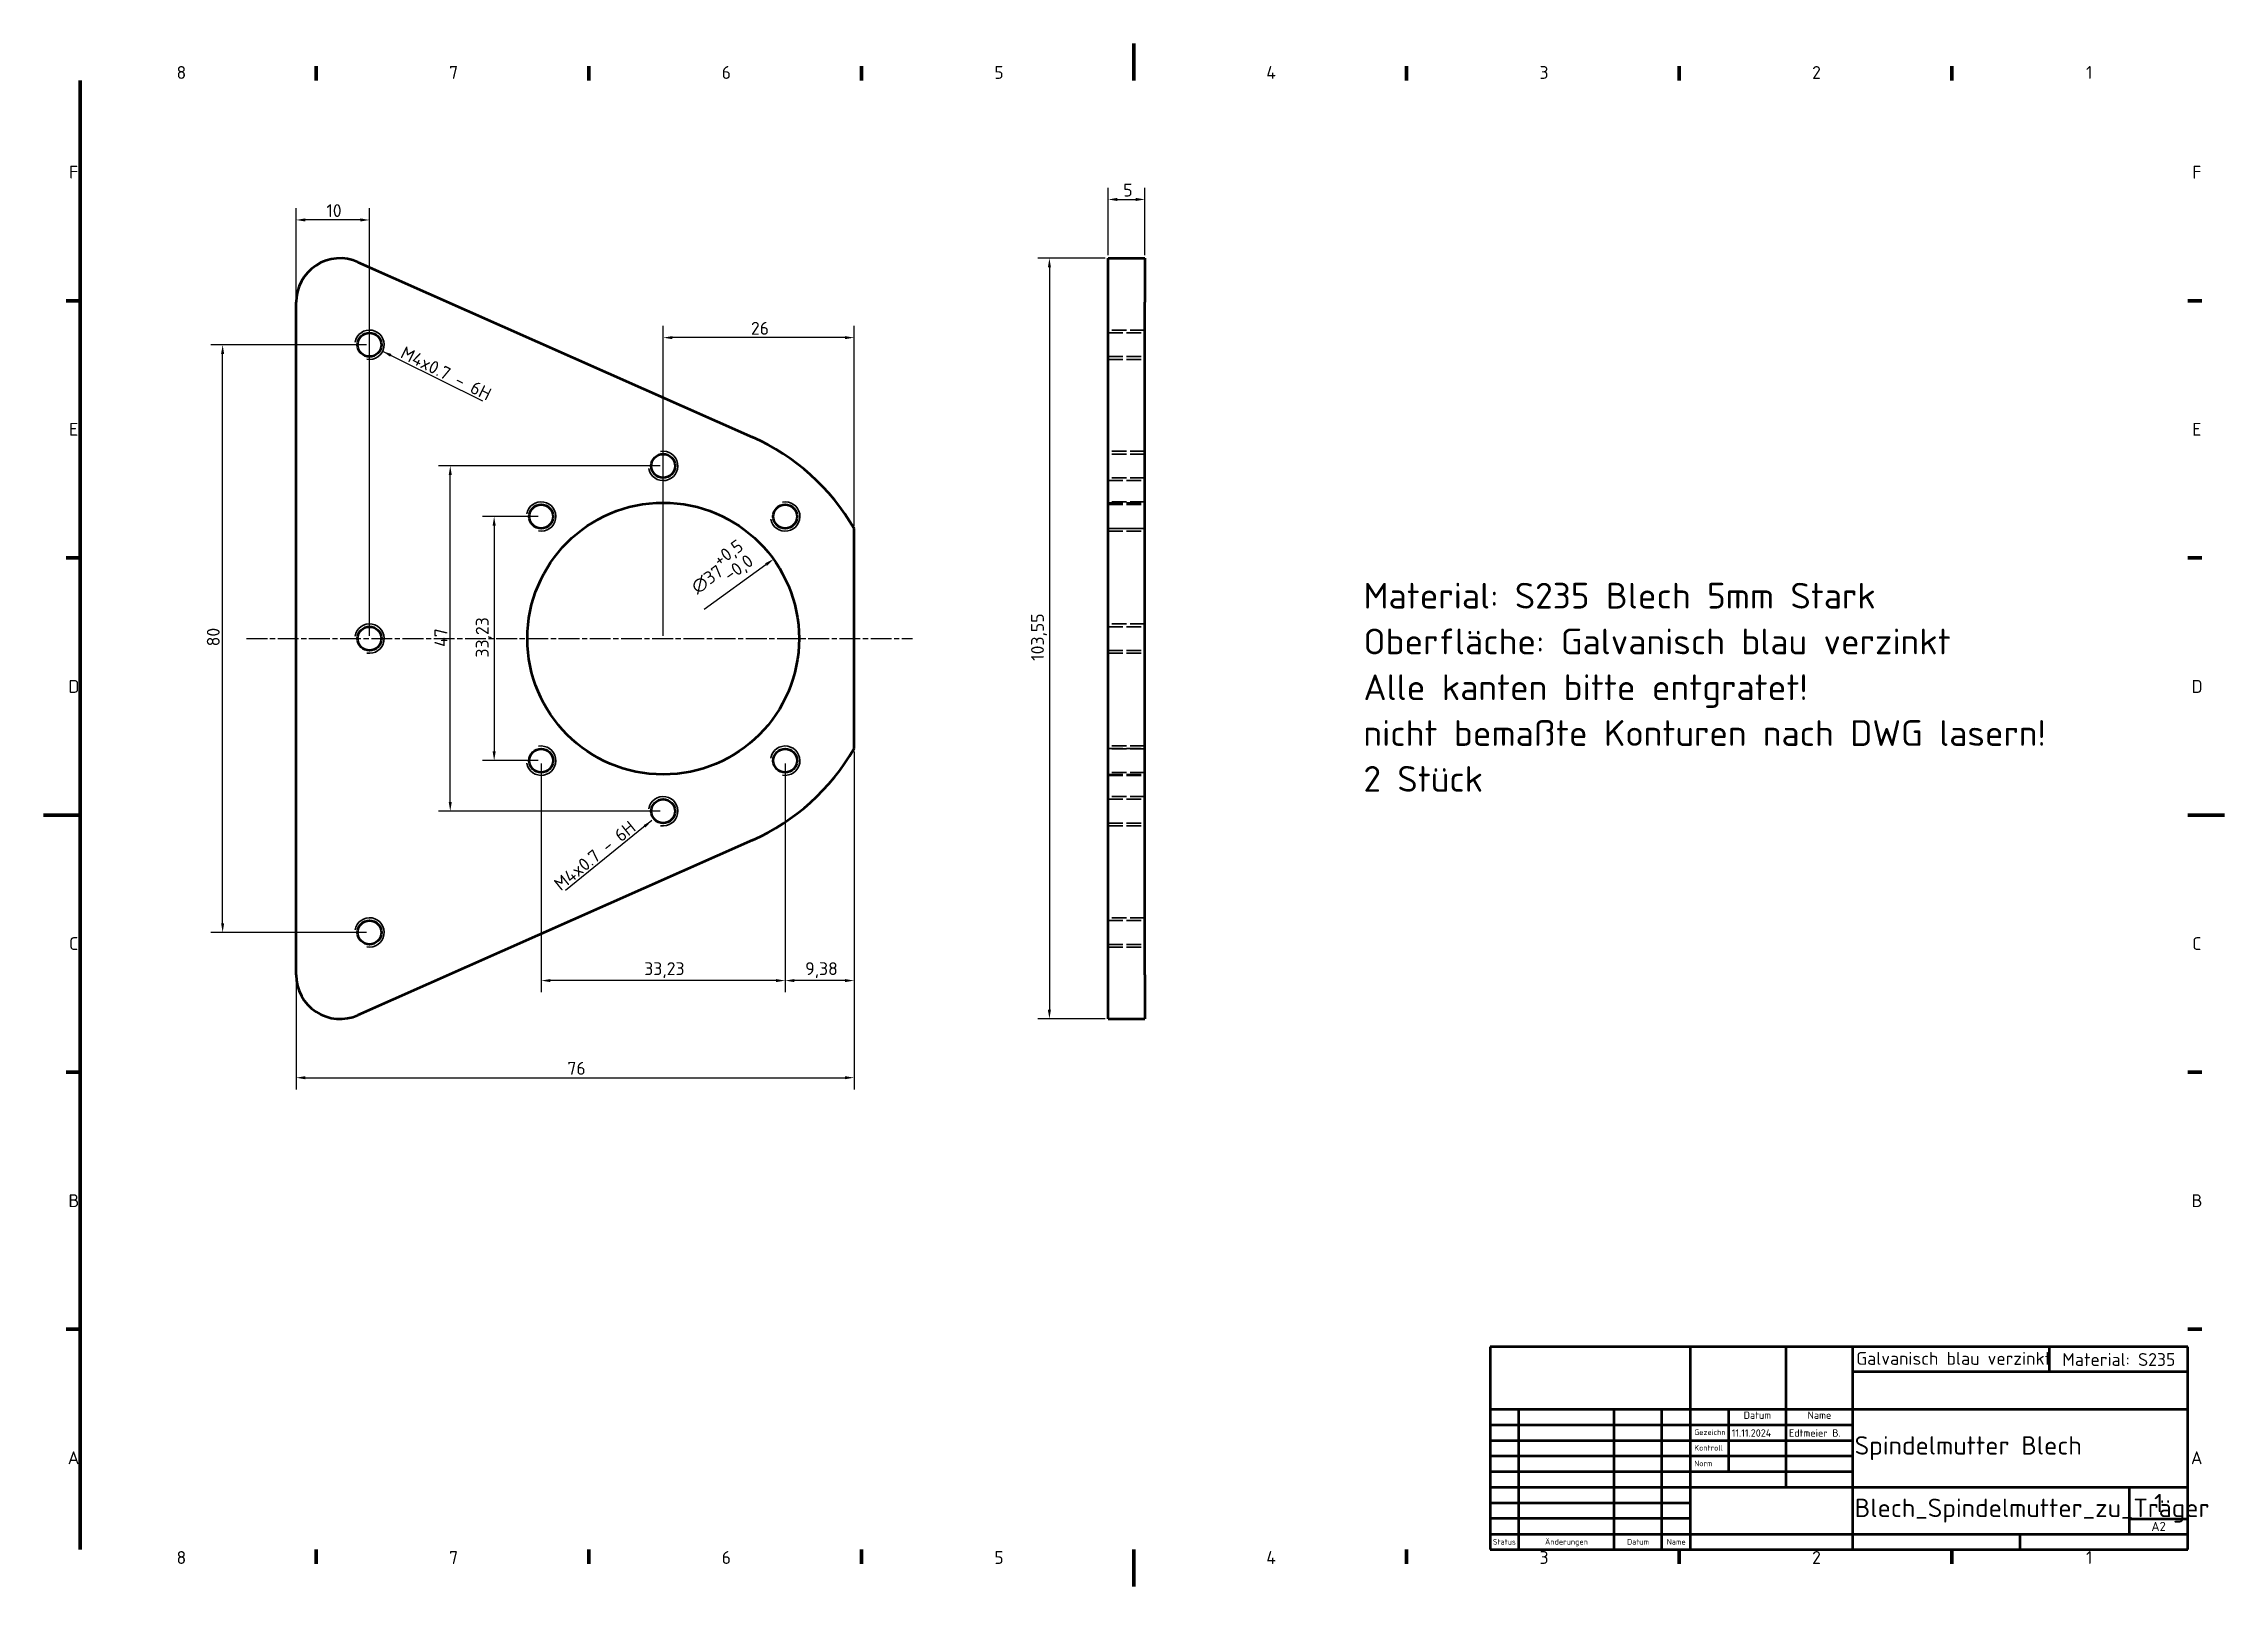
# Model space of a CAD drawing. Header units: millimetres. Extents: x 0 to 297, y 0 to 210.
import ezdxf
from ezdxf.enums import TextEntityAlignment as Align

# ---------------------------------------------------------------- set-up
doc = ezdxf.new("R2010")
doc.units = ezdxf.units.MM
doc.header["$LTSCALE"] = 0.5
doc.linetypes.add('CHAIN', pattern=[0.3543, 0.2362, -0.0295, 0.0591, -0.0295])
doc.linetypes.add('DASHED', pattern=[0.2067, 0.1654, -0.0413])
for name, color, linetype, lineweight in [('Bemaßung (ISO)', 7, 'Continuous', 25), ('Mittellinie (ISO)', 7, 'Continuous', 25), ('Rahmen (ISO)', 7, 'Continuous', 70), ('Sichtbar (ISO)', 7, 'Continuous', 50), ('Sichtbar schmal (ISO)', 7, 'Continuous', 35), ('Symbol (ISO)', 7, 'Continuous', 25), ('Titel (ISO)', 7, 'Continuous', 50), ('Verdeckt (ISO)', 7, 'DASHED', 35)]:
    doc.layers.add(name, color=color, linetype=linetype, lineweight=lineweight)
doc.styles.add('Notiztext (DIN)', font='isocpeur.ttf')
doc.styles.add('Textstil11', font='isocpeur.ttf')
doc.styles.add('Textstil13', font='isocpeur.ttf')
doc.styles.add('Textstil14', font='isocpeur.ttf')
doc.styles.add('Textstil19', font='isocpeur.ttf')
doc.dimstyles.new('Standard (DIN)', dxfattribs={"dimscale": 0.5, "dimtxt": 3.5, "dimasz": 2.5, "dimexe": 3.175, "dimexo": 0.8, "dimgap": 0.8, "dimtad": 1, "dimrnd": 1e-08, "dimzin": 0, "dimtxsty": 'Notiztext (DIN)', "dimcen": 0.09, "dimdle": 10, "dimclrd": 256, "dimclre": 256, "dimclrt": 256, "dimadec": 0, "dimazin": 0, "dimtfac": 1, "dimtmove": 0, "dimatfit": 3, "dimfxl": 0, "dimtolj": 1, "dimtzin": 0, "dimlwd": -1, "dimlwe": -1, "dimarcsym": 0})
doc.dimstyles.new('Standard (DIN)$7', dxfattribs={"dimscale": 0.5, "dimtxt": 3.5, "dimasz": 2.5, "dimexe": 3.175, "dimexo": 0.8, "dimgap": 0.8, "dimtad": 1, "dimrnd": 1e-08, "dimzin": 0, "dimtxsty": 'Notiztext (DIN)', "dimcen": 0.09, "dimdle": 10, "dimclrd": 256, "dimclre": 256, "dimclrt": 256, "dimadec": 0, "dimazin": 0, "dimtfac": 1, "dimtmove": 0, "dimatfit": 3, "dimfxl": 0, "dimtolj": 1, "dimtzin": 0, "dimlwd": -1, "dimlwe": -1, "dimarcsym": 0})

# ---------------------------------------------------------------- blocks, each defined once
blk = doc.blocks.new('Ränder Vorgaberahmen')
at = {"layer": 'Rahmen (ISO)'}
for p, q in [((74.25, 410), (74.25, 413.9)), ((148.5, 410), (148.5, 413.9)), ((222.75, 410), (222.75, 413.9)), ((371.25, 410), (371.25, 413.9)), ((445.5, 410), (445.5, 413.9)), ((519.75, 410), (519.75, 413.9)), ((10, 350), (6.1, 350)), ((584, 350), (587.9, 350)), ((10, 280), (6.1, 280)), ((584, 280), (587.9, 280)), ((10, 140), (6.1, 140)), ((584, 140), (587.9, 140)), ((10, 70), (6.1, 70)), ((584, 70), (587.9, 70)), ((74.25, 10), (74.25, 6.1)), ((148.5, 10), (148.5, 6.1)), ((222.75, 10), (222.75, 6.1)), ((371.25, 10), (371.25, 6.1)), ((445.5, 10), (445.5, 6.1)), ((519.75, 10), (519.75, 6.1))]:
    blk.add_line(p, q, dxfattribs=at)
at = {"layer": 'Rahmen (ISO)', "flags": 128}
for points in [[(297, 420), (297, 410)], [(10, 10), (10, 410)], [(0, 210), (10, 210)], [(594, 210), (584, 210)], [(297, 0), (297, 10)]]:
    blk.add_lwpolyline(points, dxfattribs=at)
at = {"layer": 'Rahmen (ISO)', "char_height": 3.5, "attachment_point": 7, "style": 'Notiztext (DIN)'}
for s, insert in [('8', (36.2, 410.4)), ('7', (110.45, 410.4)), ('6', (184.7, 410.4)), ('5', (258.95, 410.4)), ('4', (333.03, 410.4)), ('3', (407.45, 410.4)), ('2', (481.7, 410.4)), ('1', (556.3, 410.4)), ('F', (6.93, 383.25)), ('F', (585.23, 383.25)), ('E', (6.93, 313.25)), ('E', (585.23, 313.25)), ('D', (6.75, 243.25)), ('D', (585.05, 243.25)), ('C', (6.93, 173.25)), ('C', (585.23, 173.25)), ('B', (6.75, 103.25)), ('B', (585.05, 103.25)), ('A', (6.58, 33.25)), ('A', (584.88, 33.25)), ('8', (36.2, 6.1)), ('7', (110.45, 6.1)), ('6', (184.7, 6.1)), ('5', (258.95, 6.1)), ('4', (333.03, 6.1)), ('3', (407.45, 6.1)), ('2', (481.7, 6.1)), ('1', (556.3, 6.1))]:
    blk.add_mtext(s, dxfattribs=dict(at, insert=insert))
blk = doc.blocks.new('Schriftfelder DIN')
at = {"layer": 'Titel (ISO)'}
for p, q in [((288.4, 155.08), (98.4, 155.08)), ((98.4, 155.08), (98.4, 99.83)), ((153, 99.83), (153, 155.08)), ((179, 138.08), (179, 155.08)), ((197.2, 99.83), (197.2, 155.08)), ((250.8, 148.33), (250.8, 155.08)), ((288.4, 99.83), (288.4, 155.08)), ((197.2, 148.33), (288.4, 148.33)), ((98.4, 138.08), (288.4, 138.08)), ((106.2, 99.83), (106.2, 138.08)), ((132.2, 99.83), (132.2, 138.08)), ((145.2, 99.83), (145.2, 138.08)), ((163.4, 121.08), (163.4, 138.08)), ((179, 116.83), (179, 138.08)), ((98.4, 133.83), (153, 133.83)), ((153, 133.83), (197.2, 133.83)), ((98.4, 129.58), (153, 129.58)), ((98.4, 125.33), (153, 125.33)), ((153, 129.58), (197.2, 129.58)), ((153, 125.33), (197.2, 125.33)), ((98.4, 121.08), (153, 121.08)), ((153, 121.08), (197.2, 121.08)), ((98.4, 116.83), (153, 116.83)), ((153, 116.83), (288.4, 116.83)), ((272.6, 104.08), (272.6, 116.83)), ((98.4, 112.58), (153, 112.58)), ((153, 108.33), (98.4, 108.33)), ((272.6, 108.22), (288.4, 108.22)), ((98.4, 104.08), (153, 104.08)), ((153, 104.08), (197.2, 104.08)), ((197.2, 104.08), (288.4, 104.08)), ((242.8, 99.83), (242.8, 104.08)), ((98.4, 99.83), (288.4, 99.83))]:
    blk.add_line(p, q, dxfattribs=at)
at = {"layer": 'Titel (ISO)', "style": 'Textstil14'}
for s, p in [('Datum', (171.2, 134.83)), ('Name', (188.1, 134.83))]:
    blk.add_text(s, height=2, dxfattribs=at).set_placement(p, align=Align.BOTTOM_CENTER)
at = {"layer": 'Titel (ISO)', "style": 'Textstil13'}
for s, p in [('Gezeichn', (154, 130.58)), ('Kontroll', (154, 126.33)), ('Norm', (154, 122.08))]:
    blk.add_text(s, height=1.5, dxfattribs=at).set_placement(p, align=Align.BOTTOM_LEFT)
for s, p in [('Status', (102.3, 101.95)), ('Änderungen', (119.2, 101.95)), ('Datum', (138.7, 101.95)), ('Name', (149.1, 101.95))]:
    blk.add_text(s, height=1.5, dxfattribs=at).set_placement(p, align=Align.MIDDLE_CENTER)
at = {"layer": 'Titel (ISO)'}
for tag, p, height, style in [('ERSTELLUNGSDATUM_001', (164.2, 130.58), 2, 'Textstil14'), ('AUTOR_001', (179.8, 130.58), 2, 'Textstil14'), ('TITEL_001', (197.7, 125.7), 5, 'Textstil11'), ('BAUTEILNUMMER_001', (197.7, 108.7), 5, 'Textstil11'), ('Blattnummer_001', (279.25, 110.02), 5, 'Textstil11'), ('Blattgröße_001', (278.51, 104.9), 2.49, 'Textstil19')]:
    blk.add_attdef(tag, p, '', height=height, dxfattribs=dict(at, style=style))
at = {"layer": 'Titel (ISO)', "style": 'Textstil14'}
for tag, p in [('KONTROLLDATUM', (164.4, 126.33)), ('KONTROLLIERT_VON', (180, 126.33)), ('GENEHM.DAT._KONSTR.', (164.4, 122.08)), ('KONSTR._GEN._VON', (180, 122.08))]:
    blk.add_attdef(tag, text='', height=2, dxfattribs=at).set_placement(p, align=Align.BOTTOM_LEFT)
blk = doc.blocks.new('*D5')
at = {"layer": 'Bemaßung (ISO)'}
for p, q in [((84.38, 129.41), (84.38, 171.57)), ((109.13, 169.98), (85.63, 169.98)), ((110.38, 144.38), (110.38, 171.57))]:
    blk.add_line(p, q, dxfattribs=at)
for points in [[(85.63, 170.19), (85.63, 169.77), (84.38, 169.98)], [(109.13, 170.19), (109.13, 169.77), (110.38, 169.98)]]:
    blk.add_solid(points, dxfattribs=at)
at = {"layer": 'Defpoints', "color": 0}
for p in [(84.38, 169.98), (110.38, 143.98), (84.38, 129.01)]:
    blk.add_point(p, dxfattribs=at)
at = {"layer": 'Bemaßung (ISO)', "insert": (96.33, 172.13), "char_height": 1.75, "attachment_point": 1, "style": 'Notiztext (DIN)'}
blk.add_mtext('\\A1;26', dxfattribs=at)
blk = doc.blocks.new('*D6')
at = {"layer": 'Bemaßung (ISO)'}
for p, q in [((34.38, 175.19), (34.38, 187.59)), ((44.38, 129.41), (44.38, 187.59)), ((43.13, 186), (35.63, 186))]:
    blk.add_line(p, q, dxfattribs=at)
for points in [[(35.63, 186.21), (35.63, 185.79), (34.38, 186)], [(43.13, 186.21), (43.13, 185.79), (44.38, 186)]]:
    blk.add_solid(points, dxfattribs=at)
at = {"layer": 'Defpoints', "color": 0}
for p in [(34.38, 186), (34.38, 174.79), (44.38, 129.01)]:
    blk.add_point(p, dxfattribs=at)
at = {"layer": 'Bemaßung (ISO)', "insert": (38.51, 188.15), "char_height": 1.75, "attachment_point": 1, "style": 'Notiztext (DIN)'}
blk.add_mtext('\\A1;10', dxfattribs=at)
blk = doc.blocks.new('*D7')
at = {"layer": 'Bemaßung (ISO)'}
for p, q in [((43.98, 169.01), (22.79, 169.01)), ((24.38, 90.26), (24.38, 167.76)), ((43.98, 89.01), (22.79, 89.01))]:
    blk.add_line(p, q, dxfattribs=at)
for points in [[(24.17, 167.76), (24.59, 167.76), (24.38, 169.01)], [(24.17, 90.26), (24.59, 90.26), (24.38, 89.01)]]:
    blk.add_solid(points, dxfattribs=at)
at = {"layer": 'Defpoints', "color": 0}
for p in [(24.38, 169.01), (44.38, 169.01), (44.38, 89.01)]:
    blk.add_point(p, dxfattribs=at)
at = {"layer": 'Bemaßung (ISO)', "insert": (22.23, 127.96), "char_height": 1.75, "attachment_point": 1, "rotation": 90, "style": 'Notiztext (DIN)'}
blk.add_mtext('\\A1;80', dxfattribs=at)
blk = doc.blocks.new('*D8')
at = {"layer": 'Bemaßung (ISO)'}
for p, q in [((83.98, 152.51), (53.79, 152.51)), ((55.38, 106.76), (55.38, 151.26)), ((83.98, 105.51), (53.79, 105.51))]:
    blk.add_line(p, q, dxfattribs=at)
for points in [[(55.17, 151.26), (55.59, 151.26), (55.38, 152.51)], [(55.17, 106.76), (55.59, 106.76), (55.38, 105.51)]]:
    blk.add_solid(points, dxfattribs=at)
at = {"layer": 'Defpoints', "color": 0}
for p in [(55.38, 152.51), (84.38, 152.51), (84.38, 105.51)]:
    blk.add_point(p, dxfattribs=at)
at = {"layer": 'Bemaßung (ISO)', "insert": (53.23, 127.88), "char_height": 1.75, "attachment_point": 1, "rotation": 90, "style": 'Notiztext (DIN)'}
blk.add_mtext('\\A1;47', dxfattribs=at)
blk = doc.blocks.new('*D9')
at = {"layer": 'Bemaßung (ISO)'}
blk.add_line((89.96, 133.03), (98.38, 139.09), dxfattribs=at)
blk.add_solid([(98.26, 139.26), (98.5, 138.92), (99.4, 139.82)], dxfattribs=at)
at = {"layer": 'Defpoints', "color": 0}
for p in [(99.4, 139.82), (69.37, 118.2)]:
    blk.add_point(p, dxfattribs=at)
at = {"layer": 'Bemaßung (ISO)', "insert": (87.26, 137.47), "char_height": 1.75, "attachment_point": 1, "rotation": 35.7545, "style": 'Notiztext (DIN)'}
blk.add_mtext('\\A1;∅37\\S+0,5^ -0,0;', dxfattribs=at)
blk = doc.blocks.new('*D10')
at = {"layer": 'Bemaßung (ISO)'}
for p, q in [((67.37, 145.63), (59.78, 145.63)), ((61.36, 144.38), (61.36, 113.65)), ((67.37, 112.4), (59.78, 112.4))]:
    blk.add_line(p, q, dxfattribs=at)
for points in [[(61.15, 144.38), (61.57, 144.38), (61.36, 145.63)], [(61.15, 113.65), (61.57, 113.65), (61.36, 112.4)]]:
    blk.add_solid(points, dxfattribs=at)
at = {"layer": 'Defpoints', "color": 0}
for p in [(67.77, 145.63), (61.36, 112.4), (67.77, 112.4)]:
    blk.add_point(p, dxfattribs=at)
at = {"layer": 'Bemaßung (ISO)', "insert": (58.86, 126.43), "char_height": 1.75, "attachment_point": 1, "rotation": 90, "style": 'Notiztext (DIN)'}
blk.add_mtext('\\A1;33,23', dxfattribs=at)
blk = doc.blocks.new('*D11')
at = {"layer": 'Bemaßung (ISO)'}
for p, q in [((67.77, 112), (67.77, 80.87)), ((101, 112), (101, 80.87)), ((99.75, 82.46), (69.02, 82.46))]:
    blk.add_line(p, q, dxfattribs=at)
for points in [[(69.02, 82.67), (69.02, 82.25), (67.77, 82.46)], [(99.75, 82.67), (99.75, 82.25), (101, 82.46)]]:
    blk.add_solid(points, dxfattribs=at)
at = {"layer": 'Defpoints', "color": 0}
for p in [(67.77, 112.4), (101, 112.4), (67.77, 82.46)]:
    blk.add_point(p, dxfattribs=at)
at = {"layer": 'Bemaßung (ISO)', "insert": (81.8, 84.96), "char_height": 1.75, "attachment_point": 1, "style": 'Notiztext (DIN)'}
blk.add_mtext('\\A1;33,23', dxfattribs=at)
blk = doc.blocks.new('*D12')
at = {"layer": 'Bemaßung (ISO)'}
for p, q in [((110.38, 113.65), (110.38, 80.87)), ((101, 112), (101, 80.87)), ((109.13, 82.46), (102.25, 82.46))]:
    blk.add_line(p, q, dxfattribs=at)
for points in [[(102.25, 82.67), (102.25, 82.25), (101, 82.46)], [(109.13, 82.67), (109.13, 82.25), (110.38, 82.46)]]:
    blk.add_solid(points, dxfattribs=at)
at = {"layer": 'Defpoints', "color": 0}
for p in [(110.38, 114.05), (101, 112.4), (101, 82.46)]:
    blk.add_point(p, dxfattribs=at)
at = {"layer": 'Bemaßung (ISO)', "insert": (103.72, 84.96), "char_height": 1.75, "attachment_point": 1, "style": 'Notiztext (DIN)'}
blk.add_mtext('\\A1;9,38', dxfattribs=at)
blk = doc.blocks.new('*D13')
at = {"layer": 'Bemaßung (ISO)'}
for p, q in [((110.38, 113.65), (110.38, 67.65)), ((34.38, 82.84), (34.38, 67.65)), ((35.63, 69.24), (109.13, 69.24))]:
    blk.add_line(p, q, dxfattribs=at)
for points in [[(35.63, 69.45), (35.63, 69.03), (34.38, 69.24)], [(109.13, 69.45), (109.13, 69.03), (110.38, 69.24)]]:
    blk.add_solid(points, dxfattribs=at)
at = {"layer": 'Defpoints', "color": 0}
for p in [(110.38, 114.05), (34.38, 83.24), (110.38, 69.24)]:
    blk.add_point(p, dxfattribs=at)
at = {"layer": 'Bemaßung (ISO)', "insert": (71.33, 71.39), "char_height": 1.75, "attachment_point": 1, "style": 'Notiztext (DIN)'}
blk.add_mtext('\\A1;76', dxfattribs=at)
blk = doc.blocks.new('*D14')
at = {"layer": 'Bemaßung (ISO)'}
for p, q in [((144.58, 180.79), (135.39, 180.79)), ((136.98, 179.54), (136.98, 78.49)), ((144.58, 77.24), (135.39, 77.24))]:
    blk.add_line(p, q, dxfattribs=at)
for points in [[(136.77, 179.54), (137.19, 179.54), (136.98, 180.79)], [(136.77, 78.49), (137.19, 78.49), (136.98, 77.24)]]:
    blk.add_solid(points, dxfattribs=at)
at = {"layer": 'Defpoints', "color": 0}
for p in [(144.98, 180.79), (136.98, 77.24), (144.98, 77.24)]:
    blk.add_point(p, dxfattribs=at)
at = {"layer": 'Bemaßung (ISO)', "insert": (134.48, 125.99), "char_height": 1.75, "attachment_point": 1, "rotation": 90, "style": 'Notiztext (DIN)'}
blk.add_mtext('\\A1;103,55', dxfattribs=at)
blk = doc.blocks.new('*D15')
at = {"layer": 'Bemaßung (ISO)'}
for p, q in [((144.98, 181.19), (144.98, 190.38)), ((149.98, 181.19), (149.98, 190.38)), ((146.23, 188.79), (148.73, 188.79))]:
    blk.add_line(p, q, dxfattribs=at)
for points in [[(146.23, 189), (146.23, 188.58), (144.98, 188.79)], [(148.73, 189), (148.73, 188.58), (149.98, 188.79)]]:
    blk.add_solid(points, dxfattribs=at)
at = {"layer": 'Defpoints', "color": 0}
for p in [(149.98, 188.79), (144.98, 180.79), (149.98, 180.79)]:
    blk.add_point(p, dxfattribs=at)
at = {"layer": 'Bemaßung (ISO)', "insert": (147.04, 190.94), "char_height": 1.75, "attachment_point": 1, "style": 'Notiztext (DIN)'}
blk.add_mtext('\\A1;5', dxfattribs=at)

msp = doc.modelspace()

# ---------------------------------------------------------------- linework, layer by layer
at = {"layer": 'Mittellinie (ISO)', "linetype": 'CHAIN', "ltscale": 23.990969}
msp.add_line((27.64, 129.013), (118.323, 129.013), dxfattribs=at)
at = {"layer": 'Sichtbar (ISO)'}
for p, q in [((42.815, 180.272), (96.547, 156.436)), ((144.981, 174.788), (144.981, 180.788)), ((144.981, 180.788), (149.981, 180.788)), ((149.981, 180.788), (149.981, 174.788)), ((34.382, 83.239), (34.382, 174.788)), ((144.981, 83.239), (144.981, 174.788)), ((149.981, 83.239), (149.981, 174.788)), ((110.382, 114.047), (110.382, 143.98)), ((96.547, 101.591), (42.815, 77.754)), ((144.981, 77.239), (144.981, 83.239)), ((149.981, 83.239), (149.981, 77.239)), ((144.981, 77.239), (149.981, 77.239))]:
    msp.add_line(p, q, dxfattribs=at)
for centre, radius in [((44.382, 169.013), 1.621), ((84.382, 152.513), 1.621), ((84.382, 129.013), 18.5), ((67.765, 145.63), 1.621), ((100.999, 145.63), 1.621), ((44.382, 129.013), 1.621), ((67.765, 112.396), 1.621), ((100.999, 112.396), 1.621), ((84.382, 105.513), 1.621), ((44.382, 89.013), 1.621)]:
    msp.add_circle(centre, radius, dxfattribs=at)
for centre, radius, start, end in [((40.382, 174.788), 6, 66.07734, 180), ((84.382, 129.013), 30, 29.92643, 66.07734), ((84.382, 129.013), 30, 293.92266, 330.07357), ((40.382, 83.239), 6, 180, 293.92266)]:
    msp.add_arc(centre, radius, start, end, dxfattribs=at)
at = {"layer": 'Sichtbar schmal (ISO)'}
for centre, start, end in [((44.382, 169.013), 260, 170), ((84.382, 152.513), 190, 100), ((84.382, 152.513), 190, 100), ((67.765, 145.63), 260, 170), ((100.999, 145.63), 190, 100), ((44.382, 129.013), 260, 170), ((67.765, 112.396), 190, 100), ((100.999, 112.396), 260, 170), ((84.382, 105.513), 260, 170), ((84.382, 105.513), 260, 170), ((44.382, 89.013), 260, 170)]:
    msp.add_arc(centre, 2, start, end, dxfattribs=at)
at = {"layer": 'Verdeckt (ISO)', "ltscale": 24.189648}
for p, q in [((149.981, 171.013), (144.981, 171.013)), ((144.981, 170.634), (149.981, 170.634)), ((144.981, 167.392), (149.981, 167.392)), ((144.981, 167.013), (149.981, 167.013)), ((149.981, 154.513), (144.981, 154.513)), ((149.981, 154.513), (144.981, 154.513)), ((149.981, 154.134), (144.981, 154.134)), ((149.981, 150.892), (144.981, 150.892)), ((144.981, 150.513), (149.981, 150.513)), ((144.981, 150.513), (149.981, 150.513)), ((149.981, 147.63), (144.981, 147.63)), ((144.981, 147.513), (149.981, 147.513)), ((144.981, 147.251), (149.981, 147.251)), ((144.981, 144.009), (149.981, 144.009)), ((149.981, 143.98), (144.981, 143.98)), ((144.981, 143.63), (149.981, 143.63)), ((149.981, 131.013), (144.981, 131.013)), ((144.981, 130.634), (149.981, 130.634)), ((144.981, 127.392), (149.981, 127.392)), ((144.981, 127.013), (149.981, 127.013)), ((149.981, 114.396), (144.981, 114.396)), ((144.981, 114.047), (149.981, 114.047)), ((149.981, 114.017), (144.981, 114.017)), ((149.981, 110.775), (144.981, 110.775)), ((144.981, 110.513), (149.981, 110.513)), ((144.981, 110.396), (149.981, 110.396)), ((149.981, 107.513), (144.981, 107.513)), ((149.981, 107.513), (144.981, 107.513)), ((144.981, 107.134), (149.981, 107.134)), ((144.981, 103.892), (149.981, 103.892)), ((144.981, 103.513), (149.981, 103.513)), ((144.981, 103.513), (149.981, 103.513)), ((149.981, 91.013), (144.981, 91.013)), ((144.981, 90.634), (149.981, 90.634)), ((144.981, 87.392), (149.981, 87.392)), ((144.981, 87.013), (149.981, 87.013))]:
    msp.add_line(p, q, dxfattribs=at)

# ---------------------------------------------------------------- block references
at = {"xscale": 0.5, "yscale": 0.5, "zscale": 0.5}
msp.add_blockref('Ränder Vorgaberahmen', (0, 0), dxfattribs=at)
msp.add_blockref('Schriftfelder DIN', (147.8, -44.914), dxfattribs=at).add_auto_attribs({'Blattnummer_001': '1', 'Blattgröße_001': 'A2', 'TITEL_001': 'Spindelmutter Blech', 'BAUTEILNUMMER_001': 'Blech_Spindelmutter_zu_Träger', 'ERSTELLUNGSDATUM_001': '11.11.2024', 'AUTOR_001': 'Edtmeier B.'})

# ---------------------------------------------------------------- texts
at = {"layer": 'Symbol (ISO)', "char_height": 1.75, "width": 13.24969, "line_spacing_factor": 0.6125, "style": 'Notiztext (DIN)'}
for insert, attachment_point, rotation in [((48.452, 167.314), 7, 333.54012), ((80.807, 102.991), 9, 39.02124)]:
    msp.add_mtext('M4x0.7 - 6H', dxfattribs=dict(at, insert=insert, attachment_point=attachment_point, rotation=rotation))
at = {"layer": 'Symbol (ISO)', "insert": (179.751, 136.604), "char_height": 3.5, "width": 90.96104, "attachment_point": 1, "line_spacing_factor": 1.068348, "style": 'Notiztext (DIN)'}
msp.add_mtext('\\fISOCPEUR|b0|i0;\\H3.5000;Material: S235 Blech 5mm Stark\\P\\fISOCPEUR|b0|i0;\\H3.5000;Oberfläche: Galvanisch blau verzinkt \\P\\fISOCPEUR|b0|i0;\\H3.5000;Alle kanten bitte entgratet!\\P\\fISOCPEUR|b0|i0;\\H3.5000;nicht bemaßte Konturen nach DWG lasern!\\P\\fISOCPEUR|b0|i0;\\H3.5000;2 Stück', dxfattribs=at)
at = {"layer": 'Symbol (ISO)', "char_height": 1.75, "attachment_point": 1, "style": 'Notiztext (DIN)'}
for s, insert, width in [('\\fISOCPEUR|b0|i0;Galvanisch blau verzinkt ', (246.864, 31.904), 27.28571), ('\\fISOCPEUR|b0|i0;Material: S235', (274.931, 31.753), 15.21753)]:
    msp.add_mtext(s, dxfattribs=dict(at, insert=insert, width=width))

# ---------------------------------------------------------------- dimensions: what is measured, and where the dimension line sits
at = {"layer": 'Bemaßung (ISO)'}
for base, p1, p2, angle, override, picture, middle in [((149.981, 188.788), (144.981, 180.788), (149.981, 180.788), 180, {"dimgap": 0.8, "dimdec": 0, "dimtol": 0, "dimlim": 0, "dimtp": 0, "dimtm": 0, "dimtdec": 2, "dimtofl": 0, "dimatfit": 1}, '*D15', (147.481, 188.788)), ((136.981, 77.239), (144.981, 180.788), (144.981, 77.239), 90, {"dimgap": 0.8, "dimdec": 2, "dimtol": 0, "dimlim": 0, "dimtp": 0, "dimtm": 0, "dimtdec": 2, "dimtofl": 0, "dimatfit": 1}, '*D14', (136.981, 129.013)), ((24.382, 169.013), (44.382, 89.013), (44.382, 169.013), 90, {"dimgap": 0.8, "dimdec": 0, "dimtol": 0, "dimlim": 0, "dimtp": 0, "dimtm": 0, "dimtdec": 2, "dimtofl": 0, "dimatfit": 1}, '*D7', (24.382, 129.013)), ((55.382, 152.513), (84.382, 105.513), (84.382, 152.513), 90, {"dimgap": 0.8, "dimdec": 0, "dimtol": 0, "dimlim": 0, "dimtp": 0, "dimtm": 0, "dimtdec": 2, "dimtofl": 0, "dimatfit": 1}, '*D8', (55.382, 129.013)), ((61.363, 112.396), (67.765, 145.63), (67.765, 112.396), 90, {"dimgap": 0.8, "dimdec": 2, "dimtol": 0, "dimlim": 0, "dimtp": 0, "dimtm": 0, "dimtdec": 2, "dimtofl": 0, "dimatfit": 1}, '*D10', (61.363, 129.013)), ((67.765, 82.461), (100.999, 112.396), (67.765, 112.396), 180, {"dimgap": 0.8, "dimdec": 2, "dimtol": 0, "dimlim": 0, "dimtp": 0, "dimtm": 0, "dimtdec": 2, "dimtofl": 0, "dimatfit": 1}, '*D11', (84.382, 82.461))]:
    dim = msp.add_linear_dim(base=base, p1=p1, p2=p2, angle=angle, dimstyle='Standard (DIN)', override=override, dxfattribs=at)
    dim.commit()
    dim.dimension.update_dxf_attribs({"geometry": picture, "text_midpoint": middle, "dimtype": 160})
for base, p1, p2, override, picture, middle in [((34.382, 186), (44.382, 129.013), (34.382, 174.788), {"dimgap": 0.8, "dimdec": 0, "dimtol": 0, "dimlim": 0, "dimtp": 0, "dimtm": 0, "dimtdec": 2, "dimtofl": 0, "dimatfit": 1}, '*D6', (39.382, 186)), ((84.382, 169.98), (110.382, 143.98), (84.382, 129.013), {"dimgap": 0.8, "dimdec": 0, "dimtol": 0, "dimlim": 0, "dimtp": 0, "dimtm": 0, "dimtdec": 2, "dimtofl": 0, "dimatfit": 1}, '*D5', (97.382, 169.98)), ((110.382, 69.239), (34.382, 83.239), (110.382, 114.047), {"dimgap": 0.8, "dimdec": 0, "dimtol": 0, "dimlim": 0, "dimtp": 0, "dimtm": 0, "dimtdec": 2, "dimtofl": 0, "dimatfit": 1}, '*D13', (72.382, 69.239)), ((100.999, 82.461), (110.382, 114.047), (100.999, 112.396), {"dimgap": 0.8, "dimdec": 2, "dimtol": 0, "dimlim": 0, "dimtp": 0, "dimtm": 0, "dimtdec": 2, "dimtofl": 0, "dimatfit": 1}, '*D12', (105.691, 82.461))]:
    dim = msp.add_linear_dim(base=base, p1=p1, p2=p2, dimstyle='Standard (DIN)', override=override, dxfattribs=at)
    dim.commit()
    dim.dimension.update_dxf_attribs({"geometry": picture, "text_midpoint": middle, "dimtype": 160})
dim = msp.add_diameter_dim_2p(p1=(69.369, 118.204), p2=(99.396, 139.823), dimstyle='Standard (DIN)', override={"dimgap": 0.8, "dimdec": 0, "dimlfac": 1, "dimtol": 1, "dimlim": 0, "dimtp": 0.5, "dimtm": 1e-09, "dimtdec": 1, "dimtofl": 0}, dxfattribs=at)
dim.commit()
dim.dimension.update_dxf_attribs({"geometry": '*D9', "text_midpoint": (93.449, 135.541), "dimtype": 163})

# ---------------------------------------------------------------- leaders
at = {"layer": 'Symbol (ISO)', "annotation_type": 0, "has_hookline": 1, "text_width": 12.775}
for points, hookline_direction, horizontal_direction in [([(46.173, 168.122), (48.322, 167.053)], 0, (0.895247, -0.445571, 0)), ([(82.828, 104.254), (80.991, 102.765)], 1, (0.776913, 0.629608, 0))]:
    msp.add_leader(points, dimstyle='Standard (DIN)$7', override={"dimgap": 0, "dimtad": 1}, dxfattribs=dict(at, hookline_direction=hookline_direction, horizontal_direction=horizontal_direction))

doc.saveas('drawing.dxf')
